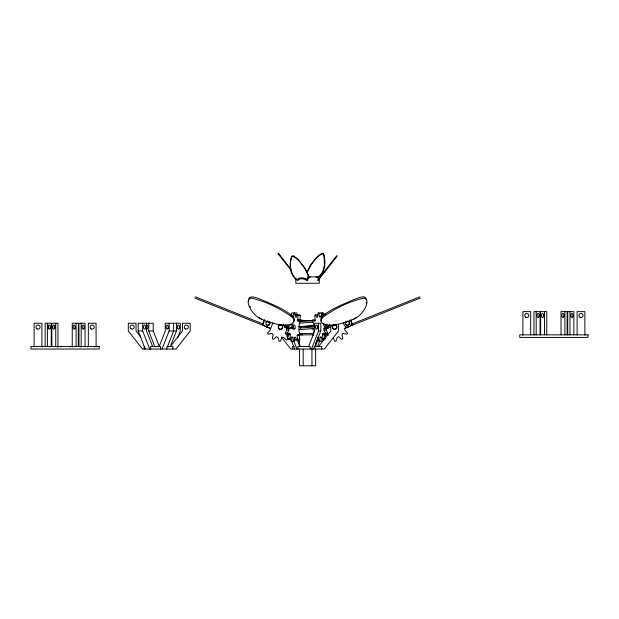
<?xml version="1.0" encoding="UTF-8"?>
<svg xmlns="http://www.w3.org/2000/svg" width="619" height="619" viewBox="0 0 619 619"><rect width="100%" height="100%" fill="white"/><g stroke="black" fill="none" stroke-linecap="round" stroke-linejoin="round"><path stroke-width="0.93" d="M295.828 278.72L295.812 283.262L319.319 283.262L319.327 278.813M313.717 325.818L313.763 324.186L312.409 321.137L312.727 320.015L314.963 320.015L314.645 321.137M319.52 341.293L320.162 337.425L320.897 336.69L322.422 339.398L322.979 338.748L322.569 334.755L323.017 333.386L325.014 334.206L325.339 333.084L323.985 330.035L324.031 328.403L325.965 327.111L328.202 327.111L325.965 326.886A3.869 1.934 90 0 1 325.323 327.111A3.869 1.934 -90 0 1 323.397 323.59M325.014 334.206L327.25 334.206L327.575 333.084L326.221 330.035L326.267 328.403L328.202 327.111M290.481 339.398L288.245 339.398L287.688 338.748L288.09 334.755L290.326 334.755L289.916 338.748L290.481 339.398L292.006 336.69L292.733 337.425L293.383 341.293M300.486 321.137L300.169 320.015L298.172 320.835L297.724 319.466L298.126 315.473L297.569 314.823L296.044 317.532L295.317 316.796L294.667 312.928M295.897 315.473L295.34 314.823L299.805 314.823L300.362 315.473L299.952 319.466L297.724 319.466M322.097 318.019L322.422 314.823L321.865 314.181L320.333 316.889L319.52 316.796L318.87 312.928M291.278 316.023L291.789 312.928L296.903 312.928L297.29 315.249M294.025 312.928L293.383 316.796L292.563 316.889L291.038 314.181L290.481 314.823M322.437 314.475L322.692 312.928M322.135 338.972L321.748 341.293L318.87 341.293L318.228 337.425L317.408 337.332M285.15 325.207A13.525 4.348 11.3 0 0 287.262 325.114C289.816 324.828 293.452 324.139 294.056 321.145A27.507 8.844 11.3 0 0 293.731 319.334A27.174 8.743 11.3 0 0 292.261 317.268C280.183 308.316 265.845 301.523 251.221 298.064C242.857 300.532 253.697 315.233 258.177 317.268A27.19 8.743 11.3 0 0 260.746 318.762A27.491 8.844 11.3 0 0 266.921 321.454L277.258 324.348L285.15 325.207L289.135 328.403L291.371 328.403L292.447 323.01M366.084 303.318L366.286 302.598M297.607 335.32L299.844 335.32L300.169 334.206L298.815 331.15L299.186 329.687L300.47 328.828M302.08 335.32L302.397 334.206L300.169 334.206M323.93 255.237L324.518 264.793L322.646 271.865A12.395 8.442 -32.4 0 1 317.725 277.32L317.57 277.769M159.199 346.454L165.273 330.979L165.273 323.242L180.315 323.242L180.315 330.979L177.614 337.858M162.054 349.039L169.142 330.979L169.142 323.242M166.519 349.039L173.614 330.979L173.614 323.242M176.446 323.242L176.446 330.979L170.364 346.454L182.466 330.979L182.466 323.242L190.203 323.242L190.203 330.979L176.02 349.039L142.486 349.039L128.303 330.979L128.303 323.242L136.041 323.242L136.041 330.979L140.675 336.875M308.626 346.454L314.707 330.979L314.707 323.242L320.804 323.242L320.804 330.979L313.717 349.039M311.481 349.039L318.576 330.979L318.576 323.242M315.326 346.454L318.367 338.717M317.562 346.454L319.922 340.435M323.791 340.435L326.159 334.422M262.804 323.853L264.522 319.574M262.495 325.114L262.974 323.915M262.727 325.207L263.207 324.008L195.349 296.865M272.948 322.809L270.712 328.403L194.877 298.064M291.51 256.877C289.591 262.533 289.754 269.25 292.253 274.72A12.31 8.38 32.4 0 0 297.638 280.5L298.157 280.012M290.326 334.755L289.878 333.386L287.881 334.206L285.645 334.206L285.328 333.084L286.674 330.035L286.628 328.403L284.694 326.886L286.93 326.886A3.869 1.934 90 0 0 287.572 327.111A3.869 1.934 -90 0 0 288.292 326.84M287.881 334.206L287.556 333.084L288.911 330.035L288.864 328.403L286.93 327.111L284.694 327.111M300.153 321.895L299.139 324.186L299.186 325.818L301.12 327.111M291.696 256.529C289.878 262.177 289.963 268.894 292.485 274.356A12.395 8.442 32.4 0 0 297.406 279.819L297.569 280.299M316.626 340.04L318.12 340.04L318.886 338.686M307.21 280.268L307.504 279.819A12.395 8.442 32.4 0 0 308.115 274.356L305.005 268.089L297.925 259.338L293.661 255.833L292.385 255.833L291.665 256.606M293.623 321.509L294.296 319.946A27.507 8.844 11.3 0 0 293.971 318.135A27.174 8.743 11.3 0 0 292.493 316.069C283.363 308.355 271.803 304.269 260.994 299.472C257.512 297.963 247.329 293.77 248.552 301.244M291.464 256.9L291.897 256.243M293.994 337.332L295.487 337.332L297.012 340.04L297.569 339.398L297.159 335.397L297.847 334.5L299.844 335.32M318.623 346.454L330.778 330.979L330.778 325.818M336.759 255.693L317.779 279.819L317.934 280.299M317.996 280.5L337.231 256.057M317.005 315.473L317.562 314.823L315.326 314.823L314.769 315.473L315.179 319.466L314.731 320.835L312.727 320.015M294.017 338.686L294.776 340.04L295.34 339.398M297.159 335.397L299.395 335.397L299.805 339.398L299.248 340.04L294.776 340.04M322.569 334.755L324.805 334.755L325.215 338.748L324.65 339.398L322.422 339.398M324.627 337.425L325.362 336.69M325.996 328.403L329.981 325.207A13.525 4.348 -11.3 0 0 332.333 325.114L339.769 323.946L349.046 321.145A27.491 8.844 -11.3 0 0 354.385 318.762A27.19 8.743 -11.3 0 0 356.946 317.268C361.434 315.233 372.274 300.532 363.91 298.064C349.286 301.523 334.941 308.316 322.87 317.268A27.19 8.743 -11.3 0 0 321.702 318.762A27.491 8.844 -11.3 0 0 321.129 321.454C322.406 324.89 326.878 325.091 329.981 325.207M332.333 325.114L328.225 328.403L324.031 328.403M291.897 256.374C299.039 257.659 304.865 268.36 307.906 274.72A12.31 8.38 32.4 0 1 307.063 280.5A10.554 7.18 32.4 0 0 305.902 279.881M288.129 334.5L286.759 335.397L287.572 339.398L286.458 340.04L283.409 337.332L281.769 337.425L280.484 341.293L279.192 341.293L277.9 337.425L276.438 336.69L273.389 339.398L272.275 338.748L273.087 334.755L272.19 333.386L268.197 334.206L267.555 333.084L270.255 330.035L270.163 328.403L266.294 326.886M419.775 296.865L351.925 324.008L352.404 325.207M344.419 328.403L420.255 298.064M348.211 321.454L344.814 322.6M324.604 334.995L327.002 334.5L328.372 335.397M336.187 324.642L332.945 325.06M295.487 337.332L294.667 337.425L294.025 341.293L291.147 341.293L290.628 338.198M298.567 329.687L313.315 328.55M299.395 323.164L313.315 322.104M299.681 326.747L301.817 326.569M313.315 325.718L302.459 326.523M298.25 321.586L312.75 320.665M298.25 326.747L314.359 325.718M298.25 328.039L314.359 327.002M308.014 276.902L317.887 276.902M318.46 276.902L319.327 276.902M321.865 314.181L325.586 314.181M322.422 314.823L324.65 314.823L324.093 314.181M298.126 315.473L300.362 315.473M319.52 316.796L321.006 316.796M297.197 320.665L315.326 320.665M286.628 328.403L288.864 328.403M313.268 328.403L311.783 328.403L313.717 329.687L314.081 331.15L312.727 334.206L313.052 335.32M286.674 330.035L288.911 330.035M323.985 330.035L326.221 330.035M159.307 346.454L153.233 330.979L153.233 323.242L138.192 323.242L138.192 330.979L142.664 330.979L149.752 349.039M148.761 323.242L148.761 330.979L153.233 330.979M169.142 330.979L176.446 330.979M318.576 330.979L320.804 330.979M285.328 333.084L287.556 333.084M325.339 333.084L327.575 333.084M288.392 333.386L289.878 333.386M323.017 333.386L324.511 333.386M299.805 333.556L312.982 333.556M313.732 334.848L299.503 334.848L299.503 346.454M291.247 337.425L292.733 337.425M320.162 337.425L321.656 337.425M287.688 338.748L289.916 338.748M322.979 338.748L325.215 338.748M297.569 339.398L299.805 339.398M144.575 346.454L144.157 346.454L144.212 349.039M166.851 346.454L172.902 346.454L172.902 349.039M292.47 346.454L294.218 346.454M314.081 346.454L321.748 346.454L321.748 349.039M310.506 325.973L311.682 326.058M279.935 324.797L281.39 324.983M267.586 321.694L269.11 322.22M323.234 253.875C316.092 255.167 310.266 265.861 307.225 272.228A12.31 8.38 -32.4 0 0 307.094 272.964M287.262 325.114L291.371 328.403M317.354 276.902L317.717 277.32M317.562 339.398L318.12 340.04M278.372 253.202L290.628 268.778M277.9 253.566L290.783 269.93M287.247 334.662L288.408 336.14M281.343 336.999L290.798 349.039L324.333 349.039L338.516 330.979L338.516 324.101M323.234 253.744L323.667 254.401M321.431 321.408L320.89 320.263A27.491 8.844 -11.3 0 1 321.462 317.562A27.19 8.743 -11.3 0 1 322.631 316.069C331.351 308.626 342.431 304.718 352.745 300.022C356.459 299.07 365.728 293.344 366.703 300.022M315.326 314.823L316.851 317.532L317.586 316.796L318.228 312.928L323.342 312.928L323.598 314.475M250.115 306.374L250.463 307.171M324.016 255.152L323.002 253.511L322.166 253.202L318.282 255.732L310.684 264.793L306.993 271.865A12.395 8.442 -32.4 0 0 306.854 272.592M323.621 254.386C325.524 260.05 325.385 266.75 322.878 272.228A12.31 8.38 -32.4 0 1 317.493 278.008A9.889 6.732 -32.4 0 0 316.054 276.902M350.609 319.574L352.327 323.853M352.157 323.915L352.637 325.114M297.7 339.576L300.068 345.595M297.105 339.576L299.805 346.454M293.568 340.435L296.95 349.039M290.659 338.717L294.714 349.039M148.761 330.979L154.882 346.942M152.607 346.454L146.533 330.979L146.533 323.242M138.192 330.979L145.287 349.039M333.362 337.425L334.647 341.293L335.939 341.293L337.231 337.425L338.694 336.69L341.742 339.398L342.856 338.748L342.044 334.755L342.941 333.386L346.934 334.206L347.576 333.084L344.876 330.035L344.969 328.403L348.837 326.886M302.722 321.137L302.397 320.015L297.932 320.015L298.257 321.137M321.106 312.928L321.625 316.023M584.893 335.173L584.847 311.636L577.109 311.636L577.109 334.848M573.836 334.848L573.836 311.636L567.731 311.636L567.731 334.848M569.967 311.636L569.967 334.848M567.136 334.848L567.136 311.636L561.031 311.636L561.031 334.848M564.899 311.636L564.899 334.848M546.755 334.848L546.755 311.636L540.65 311.636L540.65 334.848M544.519 311.636L544.519 334.848M540.054 334.848L540.054 311.636L533.949 311.636L533.949 334.848M536.186 311.636L536.186 334.848M530.676 334.848L530.676 311.636L522.939 311.636L522.893 335.173M325.965 327.111L325.965 326.886A3.869 1.934 -90 0 0 327.126 324.619M315.628 342.887L315.628 346.942M315.628 348.876L315.628 365.798L299.519 365.798L299.503 349.217M311.937 348.876L311.937 365.798M310.189 349.039L310.189 346.454L297.894 346.454L297.894 349.039M303.194 349.217L303.194 365.798M292.694 346.454L292.694 349.039M286.93 327.111L286.93 326.886A3.869 1.934 -90 0 1 285.769 324.619M160.491 349.039L160.491 346.454L150.618 346.454L150.618 349.039M142.664 323.242L142.664 330.979M96.107 346.942L96.061 323.242L88.324 323.242L88.324 346.454M94.769 346.454L94.769 346.942M87.759 346.454L87.759 346.942M85.051 346.454L85.051 323.242L78.946 323.242L78.946 346.454M81.182 323.242L81.182 346.454M81.058 346.454L81.058 346.942M80.199 346.454L80.199 346.942M78.35 346.454L78.35 323.242L72.245 323.242L72.245 346.454M76.114 323.242L76.114 346.454M72.431 346.454L72.431 346.942M72.121 346.454L72.121 346.942M69.483 346.454L69.483 346.942M60.732 346.454L60.732 346.942M58.093 346.454L58.093 346.942M57.969 346.454L57.969 323.242L51.864 323.242L51.864 346.454M57.784 346.454L57.784 346.942M57.343 346.454L57.343 346.942M55.733 323.242L55.733 346.454M51.269 346.454L51.269 323.242L45.164 323.242L45.164 346.454M50.062 346.454L50.062 346.942M47.4 323.242L47.4 346.454M42.456 346.454L42.456 346.942M41.891 346.454L41.891 323.242L34.153 323.242L34.107 346.942M146.409 325.23A2.066 1.029 -90 0 1 147.864 327.126A2.066 1.029 -90 0 1 146.393 328.983M317.849 327.397A2.066 1.029 -90 0 1 317.849 326.84M292.485 325.586A2.066 1.029 -90 0 1 292.478 328.658M75.425 327.675A2.066 1.029 -90 0 1 75.425 326.546M47.965 325.981A2.066 1.029 -90 0 1 47.965 328.24M55.045 327.675A2.066 1.029 -90 0 1 55.168 325.981M564.211 316.069A2.066 1.029 -90 0 1 564.211 314.939M543.792 315.69A2.066 1.029 -90 0 1 543.792 315.319M570.47 314.204A2.066 1.029 -90 0 1 570.532 316.634M310.382 276.902A9.904 6.739 -32.4 0 0 308.076 278.008A12.31 8.38 -32.4 0 1 307.906 277.761M305.902 278.929A10.863 7.389 32.4 0 1 307.504 279.819M298.079 278.991A8.155 5.548 32.4 0 1 305.933 278.836M297.414 279.819A11.026 7.505 32.4 0 1 298.157 279.053M298.079 279.95A8.155 5.548 32.4 0 1 305.933 279.796M356.946 317.268A27.174 8.743 -11.3 0 1 353.248 319.334M290.953 324.101A2.066 1.029 -90 0 1 289.328 324.666M269.304 321.532A2.066 2.066 0 0 1 269.327 324.774A2.066 2.066 0 0 1 266.17 324.039A2.066 2.066 0 0 1 267.632 321.145M261.883 319.334A27.174 8.743 11.3 0 1 258.185 317.268M347.499 321.145A2.066 2.066 0 0 1 349.155 323.234A2.066 2.066 0 0 1 347.352 325.215A2.066 2.066 0 0 1 345.116 323.752M345.069 322.754A2.066 2.066 0 0 1 345.286 322.159M329.362 324.619A3.869 1.934 -90 0 1 327.025 326.964M325.934 325.362A3.869 1.934 -90 0 1 325.756 324.666M317.849 328.062A2.259 1.13 -90 0 1 317.857 326.12M326.051 324.704A2.066 1.029 -90 0 1 324.364 324M285.877 326.964A3.869 1.934 -90 0 1 283.533 324.619M292.447 325.269A2.259 1.13 -90 0 1 292.478 328.898M267.586 327.111A3.869 3.869 0 0 1 264.228 325.161M263.733 322.894A3.869 3.869 0 0 1 263.988 321.818M268.716 321.516A2.066 2.066 0 0 1 269.048 324.704A2.066 2.066 0 0 1 265.861 324.371M265.861 322.112A2.066 2.066 0 0 1 267.772 321.184M349.983 320.24A3.869 3.869 0 0 1 349.077 326.793A3.869 3.869 0 0 1 343.684 322.948M347.545 321.176A2.066 2.066 0 0 1 349.495 323.915A2.066 2.066 0 0 1 346.276 324.867A2.066 2.066 0 0 1 346.416 321.516M588.05 334.848L519.736 334.848L519.736 337.425L588.05 337.425L588.05 334.848M99.264 346.454L30.95 346.454L30.95 349.039L99.264 349.039L99.264 346.454M168.082 328.217A2.066 1.029 -90 0 0 167.254 325.052A2.066 1.029 -90 0 0 166.294 328.062A2.066 1.029 -90 0 0 168.082 328.217M145.465 328.225A2.066 1.029 -90 0 0 144.645 325.052A2.066 1.029 -90 0 0 143.678 328.055A2.066 1.029 -90 0 0 145.465 328.225M131.058 328.844A2.066 2.066 0 0 0 134.23 327.203A2.066 2.066 0 0 0 131.22 325.277A2.066 2.066 0 0 0 131.058 328.844M179.247 328.217A2.066 1.029 -90 0 0 178.427 325.052A2.066 1.029 -90 0 0 177.467 328.062A2.066 1.029 -90 0 0 179.247 328.217M185.228 328.851A2.066 2.066 0 0 0 188.4 327.203A2.066 2.066 0 0 0 185.383 325.277A2.066 2.066 0 0 0 185.228 328.851M317.508 328.217A2.066 1.029 -90 0 0 316.68 325.052A2.066 1.029 -90 0 0 315.721 328.062A2.066 1.029 -90 0 0 317.508 328.217M279.37 328.844A2.066 2.066 0 0 0 282.543 327.203A2.066 2.066 0 0 0 279.533 325.277A2.066 2.066 0 0 0 279.37 328.844M333.54 328.851A2.066 2.066 0 0 0 336.713 327.203A2.066 2.066 0 0 0 333.695 325.277A2.066 2.066 0 0 0 333.54 328.851M75.077 328.14A2.066 1.029 -90 0 0 74.179 325.045A2.066 1.029 -90 0 0 73.29 328.14A2.066 1.029 -90 0 0 75.077 328.14M50.224 328.14A2.066 1.029 -90 0 0 49.334 325.045A2.066 1.029 -90 0 0 48.437 328.14A2.066 1.029 -90 0 0 50.224 328.14M36.993 328.898A2.066 2.066 0 0 0 40.088 327.111A2.066 2.066 0 0 0 36.993 325.323A2.066 2.066 0 0 0 36.993 328.898M54.642 328.302A2.066 1.029 -90 0 0 53.892 325.052A2.066 1.029 -90 0 0 52.863 327.977A2.066 1.029 -90 0 0 54.642 328.302M83.96 328.302A2.066 1.029 -90 0 0 83.209 325.052A2.066 1.029 -90 0 0 82.18 327.977A2.066 1.029 -90 0 0 83.96 328.302M91.155 328.898A2.066 2.066 0 0 0 94.25 327.111A2.066 2.066 0 0 0 91.155 325.323A2.066 2.066 0 0 0 91.155 328.898M563.808 316.688A2.066 1.029 -90 0 0 563.058 313.446A2.066 1.029 -90 0 0 562.029 316.371A2.066 1.029 -90 0 0 563.808 316.688M538.963 316.688A2.066 1.029 -90 0 0 538.213 313.446A2.066 1.029 -90 0 0 537.184 316.371A2.066 1.029 -90 0 0 538.963 316.688M525.624 317.191A2.066 2.066 0 0 0 528.866 315.69A2.066 2.066 0 0 0 525.941 313.632A2.066 2.066 0 0 0 525.624 317.191M543.428 316.688A2.066 1.029 -90 0 0 542.677 313.446A2.066 1.029 -90 0 0 541.648 316.371A2.066 1.029 -90 0 0 543.428 316.688M572.745 316.688A2.066 1.029 -90 0 0 571.995 313.446A2.066 1.029 -90 0 0 570.966 316.371A2.066 1.029 -90 0 0 572.745 316.688M579.941 317.292A2.066 2.066 0 0 0 583.036 315.504A2.066 2.066 0 0 0 579.941 313.717A2.066 2.066 0 0 0 579.941 317.292M294.969 328.356A2.259 1.13 -90 0 0 294.095 324.859A2.259 1.13 -90 0 0 293.011 328.124A2.259 1.13 -90 0 0 294.969 328.356M279.239 328.999A2.259 2.259 0 0 0 282.736 327.242A2.259 2.259 0 0 0 279.471 325.091A2.259 2.259 0 0 0 279.239 328.999M333.44 329.014A2.259 2.259 0 0 0 336.906 327.203A2.259 2.259 0 0 0 333.602 325.114A2.259 2.259 0 0 0 333.44 329.014"/></g></svg>
